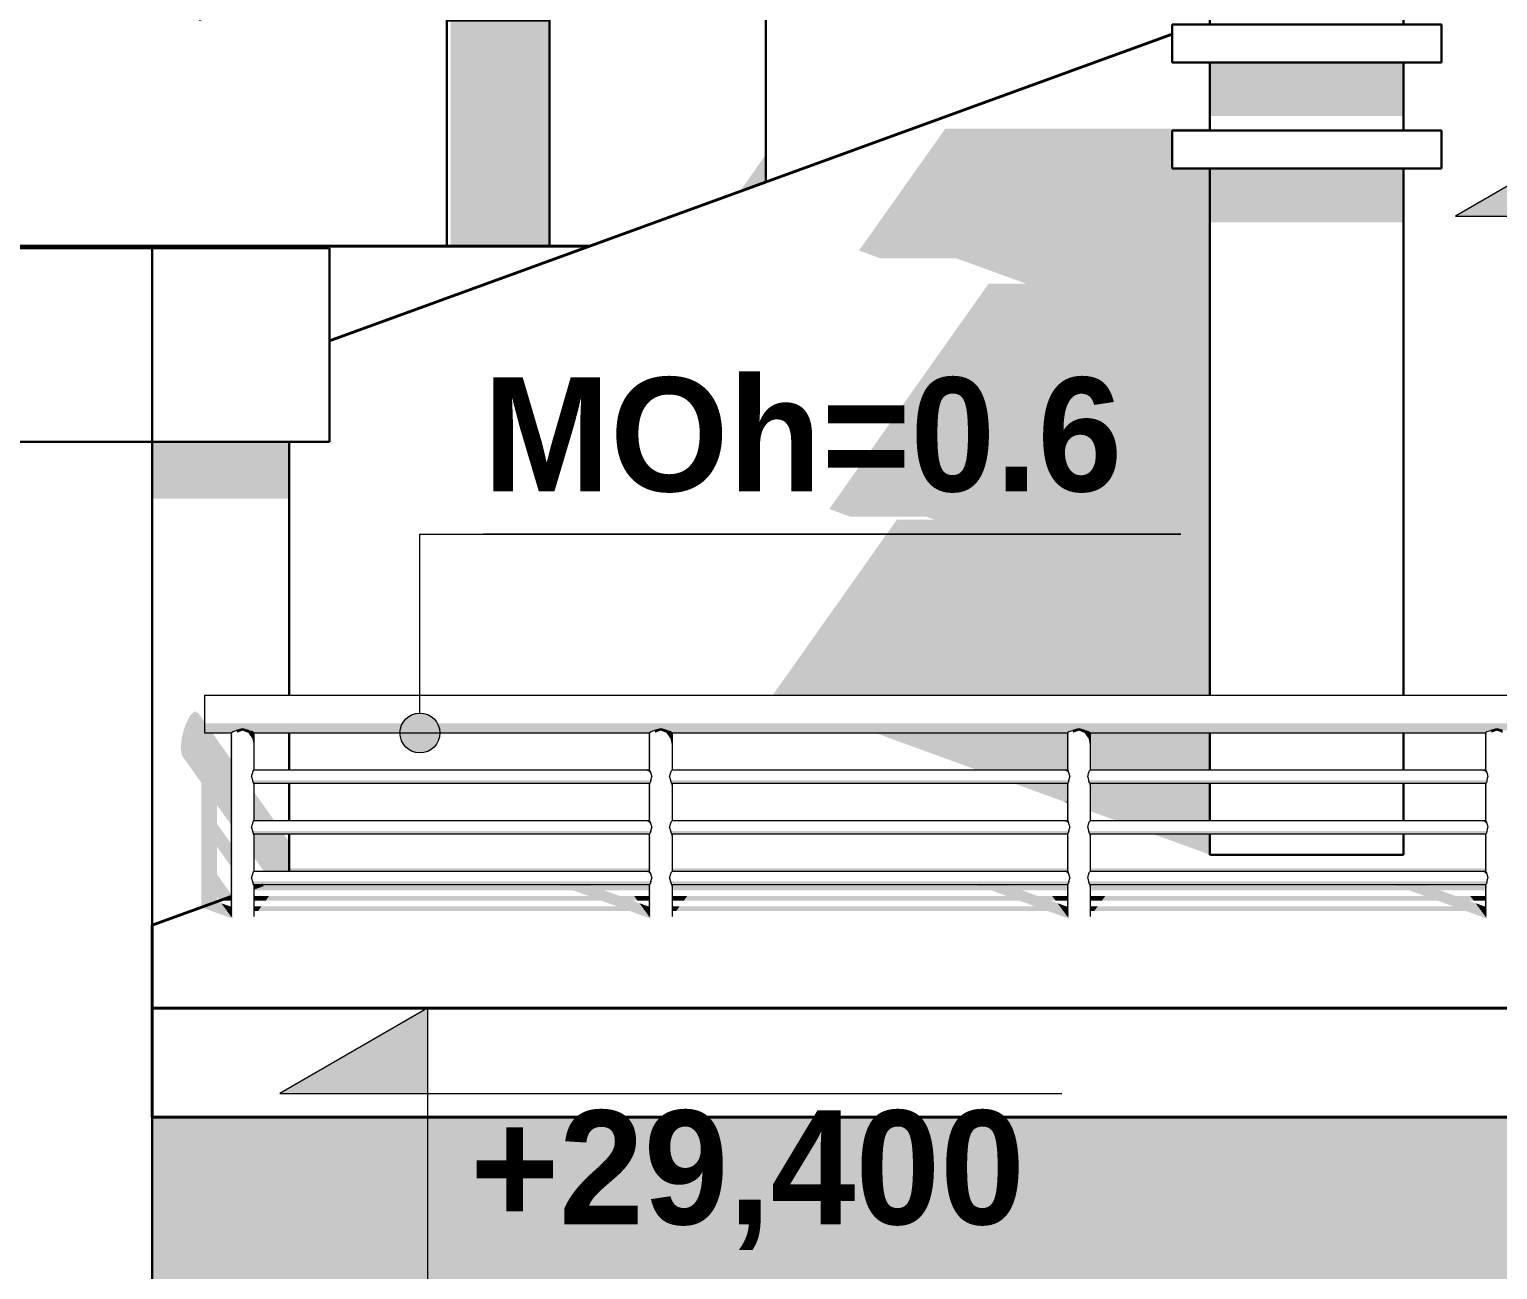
# Model space of a CAD drawing. Extents: x 433743 to 1380979, y -3599 to 36112.
# Drawn here: x 449609 to 453477, y 28708 to 31977 of the extents above; entities that cross this region are included whole.
import ezdxf
from ezdxf.enums import TextEntityAlignment as Align

# ---------------------------------------------------------------- set-up
doc = ezdxf.new("R2010")
doc.units = 0
doc.header["$MEASUREMENT"] = 0
for name, color, linetype, lineweight in [('0_Ном_пера__1', 7, 'Continuous', 13), ('0_Ном_пера__120', 7, 'Continuous', 13), ('Интерьер- Перегородка_Ном_пера__41', 7, 'Continuous', 30), ('Интерьер- Перегородка_Ном_пера__7', 7, 'Continuous', 5), ('Крыши_Ном_пера__61', 7, 'Continuous', 40), ('Крыши_Ном_пера__7', 7, 'Continuous', 5), ('Мебель_Ном_пера__1', 7, 'Continuous', 13), ('Мебель_Ном_пера__7', 7, 'Continuous', 5), ('Окна ArchiCAD_Ном_пера__41', 7, 'Continuous', 30), ('Перекрытия_Ном_пера__41', 7, 'Continuous', 30)]:
    doc.layers.add(name, color=color, linetype=linetype, lineweight=lineweight)
doc.layers.add('0_Ном_пера__98', color=7, linetype='Continuous', lineweight=13, true_color=0x001f3e)
for name, color, linetype in [('Интерьер- Перегородка', 7, 'Continuous'), ('Крыши', 7, 'Continuous'), ('Мебель', 7, 'Continuous'), ('Окна ArchiCAD', 7, 'Continuous'), ('Перекрытия', 7, 'Continuous')]:
    doc.layers.add(name, color=color, linetype=linetype)
doc.styles.add('СГЕНЕРИР_СТИЛЬ_1', font='')
doc.styles.add('СГЕНЕРИР_СТИЛЬ_2', font='')
doc.styles.add('СГЕНЕРИР_СТИЛЬ_3', font='')
doc.styles.get('СГЕНЕРИР_СТИЛЬ_1').set_extended_font_data('Century Gothic')
doc.styles.get('СГЕНЕРИР_СТИЛЬ_2').set_extended_font_data('Century Gothic', bold=True)
doc.styles.get('СГЕНЕРИР_СТИЛЬ_3').set_extended_font_data('Arial Unicode MS Кириллический')
doc.dimstyles.new('СГЕНЕРИР_СТИЛЬ__2', dxfattribs={"dimtxt": 300, "dimasz": 142.5, "dimexe": 0.18, "dimexo": 300, "dimgap": 0.09, "dimtad": 1, "dimdec": 0, "dimzin": 0, "dimdsep": 46, "dimtxsty": 'СГЕНЕРИР_СТИЛЬ_3', "dimblk": 'ARROWHEAD_6', "dimblk1": 'ARROWHEAD_6', "dimblk2": 'ARROWHEAD_6', "dimcen": 0.09, "dimclrd": 256, "dimclre": 256, "dimclrt": 256, "dimadec": 0, "dimazin": 0, "dimtfac": 1, "dimtdec": 4, "dimtmove": 0, "dimatfit": 3, "dimfxl": 0, "dimtolj": 1, "dimtzin": 0, "dimarcsym": 0})

# ---------------------------------------------------------------- blocks, each defined once
blk = doc.blocks.new('Элемент разреза_17', base_point=(133390.9, 0))
at = {"layer": 'Перекрытия_Ном_пера__41', "linetype": 'Continuous'}
for p, q in [((445956.8, 31400), (449932.6, 31400)), ((449932.6, 31400), (450399.3, 31400)), ((449932.6, 30890), (449932.6, 31400)), ((450399.3, 30890), (450399.3, 31400)), ((445956.8, 30890), (449932.6, 30890)), ((449932.6, 30890), (450399.3, 30890))]:
    blk.add_line(p, q, dxfattribs=at)
blk = doc.blocks.new('Элемент разреза_26', base_point=(133390.9, 0))
at = {"layer": 'Перекрытия_Ном_пера__41', "linetype": 'Continuous'}
for p, q in [((452618.9, 31710), (453328.9, 31710)), ((452618.9, 31610), (452618.9, 31710)), ((453328.9, 31610), (453328.9, 31710)), ((452618.9, 31610), (453328.9, 31610))]:
    blk.add_line(p, q, dxfattribs=at)
blk = doc.blocks.new('Элемент разреза_27', base_point=(133390.9, 0))
at = {"layer": 'Перекрытия_Ном_пера__41', "linetype": 'Continuous'}
for p, q in [((452618.9, 31990), (453328.9, 31990)), ((452618.9, 31890), (452618.9, 31990)), ((453328.9, 31890), (453328.9, 31990)), ((452618.9, 31890), (453328.9, 31890))]:
    blk.add_line(p, q, dxfattribs=at)
blk = doc.blocks.new('Элемент разреза_131', base_point=(133390.9, 0))
at = {"layer": 'Крыши_Ном_пера__7', "linetype": 'Continuous'}
for points in [[(451567.2, 30222.7), (452718.9, 30222.7), (452718.9, 31461.6), (452718.9, 31610), (452618.9, 31610), (452618.9, 31710), (452718.9, 31710), (452718.9, 31715.4), (452021.7, 31715.4), (451794.5, 31394.1), (451850.7, 31373.6), (452050.7, 31373.6), (452235.5, 31306.4), (452135.5, 31306.4), (451715.9, 30713), (451772.2, 30692.5), (451972.2, 30692.5), (451993.9, 30684.6), (451893.9, 30684.6)], [(451837.6, 30122.7), (452107.8, 30024.3), (452343.2, 30024.3), (452343.2, 30122.7)], [(452403.2, 30122.7), (452403.2, 30024.3), (452718.9, 30024.3), (452718.9, 30122.7)], [(452204, 29989.3), (452333.9, 29942), (452343.2, 29942), (452343.2, 29989.3)], [(452718.9, 29989.3), (452403.2, 29989.3), (452403.2, 29942), (452718.9, 29942)], [(452333.9, 29942), (452343.2, 29938.6), (452343.2, 29942)], [(452403.2, 29916.8), (452474.1, 29891), (452588.9, 29891), (452626.5, 29942), (452403.2, 29942)], [(452718.9, 29899), (452718.9, 29942), (452626.5, 29942), (452621, 29934.6)], [(452621, 29934.6), (452588.9, 29891), (452718.9, 29891), (452718.9, 29899)], [(452718.9, 29856), (452570.3, 29856), (452718.9, 29801.9)], [(450882.2, 29765.8), (450293.2, 29765.8), (450293.2, 29757.7), (450904.4, 29757.7)], [(451148.4, 29765.8), (450882.2, 29765.8), (450904.4, 29757.7), (451154.4, 29757.7)], [(451148.4, 29765.8), (451154.4, 29757.7), (451241.9, 29757.7), (451241.9, 29765.8)], [(451301.9, 29757.7), (451389.4, 29757.7), (451395.3, 29765.8), (451301.9, 29765.8)], [(451395.3, 29765.8), (451389.4, 29757.7), (452255.8, 29757.7), (452249.8, 29765.8)], [(452249.8, 29765.8), (452255.8, 29757.7), (452343.2, 29757.7), (452343.2, 29765.8)], [(452403.2, 29757.7), (452490.7, 29757.7), (452496.7, 29765.8), (452403.2, 29765.8)], [(452490.7, 29757.7), (453107.1, 29757.7), (453084.9, 29765.8), (452496.7, 29765.8)], [(453351.2, 29765.8), (453084.9, 29765.8), (453107.1, 29757.7), (453357.1, 29757.7)], [(453351.2, 29765.8), (453357.1, 29757.7), (453444.6, 29757.7), (453444.6, 29765.8)], [(450200.5, 29713.8), (450200.5, 29708), (450251.4, 29708), (450260.5, 29720.3), (450218.5, 29720.3)], [(450260.5, 29720.3), (450251.4, 29708), (450401.9, 29708), (450367.9, 29720.3)], [(450367.9, 29720.3), (450401.9, 29708), (451040.9, 29708), (451007, 29720.3)], [(451082.5, 29722.7), (451000.6, 29722.7), (451245.9, 29633.4), (451215.9, 29674.1), (451197.9, 29680.7), (451211.1, 29680.7), (451202, 29693.1), (451163.9, 29693.1), (451122.9, 29708), (451191, 29708), (451181.9, 29720.3), (451088.9, 29720.3)], [(451181.9, 29720.3), (451191, 29708), (451241.9, 29708), (451241.9, 29720.3)], [(451361.9, 29720.3), (451301.9, 29720.3), (451301.9, 29708), (451352.8, 29708)], [(451321.7, 29665.8), (451312.6, 29653.4), (452292.2, 29653.4), (452347.3, 29633.4), (452317.3, 29674.1), (452299.2, 29680.7), (452312.4, 29680.7), (452303.3, 29693.1), (452265.3, 29693.1), (452224.2, 29708), (452292.3, 29708), (452283.2, 29720.3), (452190.3, 29720.3), (452183.9, 29722.7), (452101.9, 29722.7), (452108.3, 29720.3), (451361.9, 29720.3), (451352.8, 29708), (452142.3, 29708), (452183.3, 29693.1), (451341.8, 29693.1), (451332.7, 29680.7), (452217.3, 29680.7), (452258.3, 29665.8)], [(452283.2, 29720.3), (452292.3, 29708), (452343.2, 29708), (452343.2, 29720.3)], [(452463.2, 29720.3), (452403.2, 29720.3), (452403.2, 29708), (452454.1, 29708)], [(452454.1, 29708), (453243.7, 29708), (453209.7, 29720.3), (452463.2, 29720.3)], [(453285.3, 29722.7), (453203.3, 29722.7), (453448.6, 29633.4), (453418.6, 29674.1), (453400.6, 29680.7), (453413.8, 29680.7), (453404.7, 29693.1), (453366.6, 29693.1), (453325.6, 29708), (453393.7, 29708), (453384.6, 29720.3), (453291.7, 29720.3)], [(453384.6, 29720.3), (453393.7, 29708), (453444.6, 29708), (453444.6, 29720.3)], [(450103, 29678.3), (450062, 29663.4), (450144.5, 29633.4), (450114.5, 29674.1)], [(450140.5, 29692), (450109.7, 29680.7), (450109.7, 29680.7), (450140.5, 29680.7)], [(450114.5, 29674.1), (450140.5, 29638.8), (450140.5, 29665.8), (450137.5, 29665.8)], [(450200.5, 29680.7), (450231.3, 29680.7), (450240.4, 29693.1), (450200.5, 29693.1)], [(450220.3, 29665.8), (450200.5, 29665.8), (450200.5, 29653.4), (450211.2, 29653.4)], [(450220.3, 29665.8), (450211.2, 29653.4), (450551.9, 29653.4), (450517.9, 29665.8)], [(450240.4, 29693.1), (450231.3, 29680.7), (450476.9, 29680.7), (450442.9, 29693.1)], [(450442.9, 29693.1), (450476.9, 29680.7), (451115.9, 29680.7), (451081.9, 29693.1)], [(451156.9, 29665.8), (450517.9, 29665.8), (450551.9, 29653.4), (451190.9, 29653.4)], [(451241.9, 29693.1), (451202, 29693.1), (451211.1, 29680.7), (451241.9, 29680.7)], [(451238.9, 29665.8), (451215.9, 29674.1), (451241.9, 29638.8), (451241.9, 29665.8)], [(451341.8, 29693.1), (451301.9, 29693.1), (451301.9, 29680.7), (451332.7, 29680.7)], [(451301.9, 29653.4), (451312.6, 29653.4), (451321.7, 29665.8), (451301.9, 29665.8)], [(452303.3, 29693.1), (452312.4, 29680.7), (452343.2, 29680.7), (452343.2, 29693.1)], [(452340.3, 29665.8), (452317.3, 29674.1), (452343.2, 29638.8), (452343.2, 29665.8)], [(452443.1, 29693.1), (452403.2, 29693.1), (452403.2, 29680.7), (452434.1, 29680.7)], [(452423.1, 29665.8), (452403.2, 29665.8), (452403.2, 29653.4), (452414, 29653.4)], [(452414, 29653.4), (453393.6, 29653.4), (453359.7, 29665.8), (452423.1, 29665.8)], [(452443.1, 29693.1), (452434.1, 29680.7), (453318.6, 29680.7), (453284.7, 29693.1)], [(453444.6, 29693.1), (453404.7, 29693.1), (453413.8, 29680.7), (453444.6, 29680.7)], [(453441.6, 29665.8), (453418.6, 29674.1), (453444.6, 29638.8), (453444.6, 29665.8)]]:
    blk.add_hatch(color=256, dxfattribs=at).paths.add_polyline_path(points, flags=0)
at = {"layer": 'Крыши_Ном_пера__61', "linetype": 'Continuous'}
for p, q in [((452618.9, 31963.9), (450399.3, 31156)), ((450224.9, 29722.7), (450200.5, 29713.8)), ((450140.5, 29692), (449932.8, 29616.4)), ((449932.6, 29616.3), (449932.6, 29397.9)), ((449932.6, 29397.9), (455918.9, 29397.9)), ((449932.6, 29110.6), (449932.6, 29397.9)), ((449932.6, 29110.6), (455918.9, 29110.6))]:
    blk.add_line(p, q, dxfattribs=at)
blk = doc.blocks.new('Элемент разреза_133', base_point=(133390.9, 0))
at = {"layer": 'Крыши_Ном_пера__7', "linetype": 'Continuous'}
blk.add_hatch(color=256, dxfattribs=at).paths.add_polyline_path([(451084.3, 31405.3), (450399.3, 31156)], flags=0)
at = {"layer": 'Крыши_Ном_пера__61', "linetype": 'Continuous'}
blk.add_line((451084.3, 31405.3), (444788.9, 31405.3), dxfattribs=at)
blk = doc.blocks.new('Элемент разреза_176', base_point=(133390.9, 0))
at = {"layer": 'Интерьер- Перегородка_Ном_пера__7', "linetype": 'Continuous'}
blk.add_hatch(color=256, dxfattribs=at).paths.add_polyline_path([(449932.6, 28262.1), (454418.9, 28262.1), (454418.9, 27900), (455918.9, 27900), (455918.9, 29110.6), (449932.6, 29110.6)], flags=0)
at = {"layer": 'Интерьер- Перегородка_Ном_пера__41', "linetype": 'Continuous'}
for p, q in [((449932.8, 29616.4), (449932.6, 29616.4)), ((449932.8, 29616.4), (449932.6, 29616.3)), ((449932.6, 27900), (449932.6, 29110.6))]:
    blk.add_line(p, q, dxfattribs=at)
blk = doc.blocks.new('Элемент разреза_178', base_point=(133390.9, 0))
at = {"layer": 'Интерьер- Перегородка_Ном_пера__7', "linetype": 'Continuous'}
for points in [[(449938.9, 33060), (449938.9, 32918.6), (450058.9, 32918.6), (450058.9, 33060)], [(446679.9, 32310), (446679.9, 32168.6), (449838.9, 32168.6), (449938.9, 32310)]]:
    blk.add_hatch(color=256, dxfattribs=at).paths.add_polyline_path(points, flags=0)
at = {"layer": 'Интерьер- Перегородка_Ном_пера__41', "linetype": 'Continuous'}
for p, q in [((449938.9, 33060), (449938.9, 32410)), ((446679.9, 32310), (446679.9, 31405.3)), ((450058.9, 32000), (450058.9, 32160))]:
    blk.add_line(p, q, dxfattribs=at)
blk = doc.blocks.new('Элемент разреза_259', base_point=(133390.9, 0))
at = {"layer": 'Интерьер- Перегородка_Ном_пера__7', "linetype": 'Continuous'}
for points in [[(449932.6, 30740), (449972.6, 30740), (449972.6, 30890), (449932.6, 30890)], [(449972.6, 30740), (450293.2, 30740), (450293.2, 30890), (450184.7, 30890), (449972.6, 30890)], [(450010.9, 30113.3), (450007.5, 30083.6), (450010.9, 30063.3), (450062, 29991), (450062, 29749.6), (450103.5, 29749.6), (450103, 29750.3), (450103, 29823.3), (450140.5, 29770.2), (450140.5, 29830.6), (450103, 29883.6), (450103, 29933), (450140.5, 29880), (450140.5, 30052.5), (450090.9, 30122.7), (450070.5, 30122.7), (450070.5, 30151.5), (450054.2, 30174.6), (450045, 30179.9), (450032.5, 30169), (450020, 30144.6)], [(450200.5, 29967.6), (450200.5, 29891), (450254.7, 29891)], [(450200.5, 29856), (450200.5, 29795.2), (450227, 29757.7), (450293.2, 29757.7), (450293.2, 29836.5), (450279.4, 29856)], [(450062, 29663.4), (450103, 29678.3), (450103, 29689.9), (450109.5, 29680.7), (450140.5, 29692), (450140.5, 29697.3), (450103.5, 29749.6), (450062, 29749.6)], [(450216.8, 29722.7), (450200.5, 29722.7), (450200.5, 29713.8), (450218.5, 29720.3)]]:
    blk.add_hatch(color=256, dxfattribs=at).paths.add_polyline_path(points, flags=0)
at = {"layer": 'Интерьер- Перегородка_Ном_пера__41', "linetype": 'Continuous'}
for p, q in [((449932.6, 30890), (449932.6, 29616.4)), ((450293.2, 30890), (450293.2, 30222.7)), ((450293.2, 30122.7), (450293.2, 30024.3)), ((450293.2, 29989.3), (450293.2, 29891)), ((450293.2, 29856), (450293.2, 29757.7))]:
    blk.add_line(p, q, dxfattribs=at)
blk = doc.blocks.new('Элемент разреза_260', base_point=(133390.9, 0))
at = {"layer": 'Интерьер- Перегородка_Ном_пера__7', "linetype": 'Continuous'}
blk.add_hatch(color=256, dxfattribs=at).paths.add_polyline_path([(453228.9, 31610), (452718.9, 31610), (452718.9, 31468.6), (453228.9, 31468.6)], flags=0)
at = {"layer": 'Интерьер- Перегородка_Ном_пера__41', "linetype": 'Continuous'}
for p, q in [((452718.9, 31610), (452718.9, 30222.7)), ((453228.9, 30222.7), (453228.9, 31610)), ((452718.9, 30122.7), (452718.9, 30024.3)), ((453228.9, 30024.3), (453228.9, 30122.7)), ((452718.9, 29989.3), (452718.9, 29891)), ((453228.9, 29891), (453228.9, 29989.3)), ((452718.9, 29856), (452718.9, 29801.9)), ((453228.9, 29801.9), (453228.9, 29856)), ((453228.9, 29801.9), (452718.9, 29801.9))]:
    blk.add_line(p, q, dxfattribs=at)
blk = doc.blocks.new('Элемент разреза_261', base_point=(133390.9, 0))
at = {"layer": 'Интерьер- Перегородка_Ном_пера__7', "linetype": 'Continuous'}
blk.add_hatch(color=256, dxfattribs=at).paths.add_polyline_path([(453228.9, 31890), (452718.9, 31890), (452718.9, 31748.6), (453228.8, 31748.6), (453228.8, 31710), (453228.9, 31710)], flags=0)
at = {"layer": 'Интерьер- Перегородка_Ном_пера__41', "linetype": 'Continuous'}
for p, q in [((452718.9, 31710), (452718.9, 31890)), ((453228.9, 31710), (453228.9, 31890)), ((452718.9, 31300), (452718.9, 31460))]:
    blk.add_line(p, q, dxfattribs=at)
blk = doc.blocks.new('Элемент разреза_262', base_point=(133390.9, 0))
at = {"layer": 'Интерьер- Перегородка_Ном_пера__7', "linetype": 'Continuous'}
blk.add_hatch(color=256, dxfattribs=at).paths.add_polyline_path([(453228.9, 32460), (452718.9, 32460), (452718.9, 32318.6), (453228.9, 32318.6)], flags=0)
at = {"layer": 'Интерьер- Перегородка_Ном_пера__41', "linetype": 'Continuous'}
for p, q in [((452718.9, 32460), (452718.9, 31990)), ((453228.9, 32460), (453228.9, 31990)), ((452718.9, 31740), (452718.9, 31710)), ((452718.9, 31610), (452718.9, 31580))]:
    blk.add_line(p, q, dxfattribs=at)
blk = doc.blocks.new('Элемент разреза_265', base_point=(133390.9, 0))
at = {"layer": 'Интерьер- Перегородка_Ном_пера__7', "linetype": 'Continuous'}
for points in [[(450058.9, 32918.6), (451548.9, 32918.6), (451548.9, 33060), (450058.9, 33060)], [(450708.9, 32432.3), (450718.9, 32432.3), (450718.9, 32160), (450978.9, 32160), (450978.9, 32800), (450708.9, 32800)], [(450718.9, 32000), (450718.9, 31405.3), (450978.9, 31405.3), (450978.9, 32000)], [(451480, 31549.4), (451548.9, 31574.5), (451548.9, 31646.8)]]:
    blk.add_hatch(color=256, dxfattribs=at).paths.add_polyline_path(points, flags=0)
blk = doc.blocks.new('Элемент разреза_279', base_point=(133390.9, 0))
at = {"layer": 'Интерьер- Перегородка_Ном_пера__41', "linetype": 'Continuous'}
blk.add_line((451548.9, 31574.4), (451548.9, 33060), dxfattribs=at)
blk = doc.blocks.new('Элемент разреза_691', base_point=(133390.9, 0))
at = {"layer": 'Мебель_Ном_пера__7', "linetype": 'Continuous'}
for points in [[(450070.5, 30129.4), (450154.5, 30129.4), (450155.5, 30130.4), (450170.5, 30134.4), (450185.5, 30130.4), (450186.5, 30129.4), (451255.9, 30129.4), (451256.9, 30130.4), (451271.9, 30134.4), (451286.9, 30130.4), (451287.9, 30129.4), (452357.3, 30129.4), (452358.2, 30130.4), (452373.2, 30134.4), (452388.2, 30130.4), (452389.2, 30129.4), (453458.6, 30129.4), (453459.6, 30130.4), (453474.6, 30134.4), (453489.6, 30130.4), (453490.6, 30129.4), (454560, 30129.4), (454561, 30130.4), (454576, 30134.4), (454591, 30130.4), (454592, 30129.4), (455661.4, 30129.4), (455662.4, 30130.4), (455677.4, 30134.4), (455692.4, 30130.4), (455693.3, 30129.4), (455777.4, 30129.4), (455777.4, 30147.7), (450070.5, 30147.7)], [(450155.5, 30130.4), (450155.5, 30123.2), (450170.5, 30128.9), (450170.5, 30134.4)], [(450170.5, 30134.4), (450170.5, 30128.9), (450185.5, 30123.2), (450185.5, 30130.4)], [(450186.5, 30129.4), (450185.5, 30130.4), (450185.5, 30123.2), (450189.5, 30117.5), (450189.5, 30128.6)], [(451256.9, 30130.4), (451256.9, 30123.2), (451271.9, 30128.9), (451271.9, 30134.4)], [(451271.9, 30134.4), (451271.9, 30128.9), (451286.9, 30123.2), (451286.9, 30130.4)], [(451286.9, 30130.4), (451286.9, 30123.2), (451290.9, 30117.5), (451290.9, 30128.6), (451287.9, 30129.4)], [(452358.2, 30130.4), (452358.2, 30123.2), (452373.2, 30128.9), (452373.2, 30134.4)], [(452388.2, 30130.4), (452373.2, 30134.4), (452373.2, 30128.9), (452388.2, 30123.2)], [(452388.2, 30130.4), (452388.2, 30123.2), (452392.3, 30117.5), (452392.3, 30128.6), (452389.2, 30129.4)], [(453459.6, 30130.4), (453459.6, 30123.2), (453474.6, 30128.9), (453474.6, 30134.4)], [(453489.6, 30130.4), (453474.6, 30134.4), (453474.6, 30128.9), (453489.6, 30123.2)], [(450070.5, 30122.7), (450140.5, 30122.7), (450144.5, 30126.7), (450154.5, 30129.4), (450070.5, 30129.4)], [(450144.5, 30126.7), (450140.5, 30122.7), (450140.5, 29638.8), (450144.5, 29633.4)], [(451255.9, 30129.4), (450186.5, 30129.4), (450196.5, 30126.7), (450200.5, 30122.7), (451241.9, 30122.7), (451245.9, 30126.7)], [(450189.5, 30117.5), (450196.5, 30107.6), (450196.5, 30126.7), (450189.5, 30128.6)], [(450196.5, 30107.6), (450200.5, 30086.4), (450200.5, 30122.7), (450196.5, 30126.7)], [(451241.9, 30024.3), (451244.2, 30022), (451245.9, 30015.7), (451245.9, 30126.7), (451241.9, 30122.7)], [(451287.9, 30129.4), (451297.9, 30126.7), (451301.9, 30122.7), (452343.2, 30122.7), (452347.3, 30126.7), (452357.3, 30129.4)], [(451290.9, 30117.5), (451297.9, 30107.6), (451297.9, 30126.7), (451290.9, 30128.6)], [(451297.9, 30107.6), (451301.9, 30086.4), (451301.9, 30122.7), (451297.9, 30126.7)], [(452343.2, 30024.3), (452345.6, 30022), (452347.3, 30015.7), (452347.3, 30126.7), (452343.2, 30122.7)], [(453458.6, 30129.4), (452389.2, 30129.4), (452399.2, 30126.7), (452403.2, 30122.7), (453444.6, 30122.7), (453448.6, 30126.7)], [(452392.3, 30117.5), (452399.2, 30107.6), (452399.2, 30126.7), (452392.3, 30128.6)], [(452399.2, 30126.7), (452399.2, 30107.6), (452403.2, 30086.4), (452403.2, 30122.7)], [(453444.6, 30024.3), (453447, 30022), (453448.6, 30015.7), (453448.6, 30126.7), (453444.6, 30122.7)], [(451241.9, 30024.3), (451230.9, 30024.3), (451239.6, 30022), (451244.2, 30022)], [(451245.9, 30015.7), (451244.2, 30022), (451239.6, 30022)], [(452343.2, 30024.3), (452332.3, 30024.3), (452341, 30022), (452345.6, 30022)], [(452347.3, 30015.7), (452345.6, 30022), (452341, 30022)], [(453444.6, 30024.3), (453433.6, 30024.3), (453442.4, 30022), (453447, 30022)], [(453448.6, 30015.7), (453447, 30022), (453442.4, 30022)], [(451245.9, 29997.9), (451246, 29998.1), (450196.3, 29998.1), (450196.5, 29997.9), (450198.2, 29991.7), (451244.2, 29991.7)], [(450196.3, 29998.1), (450196.5, 29997.9), (450196.5, 29997.9)], [(450196.5, 29997.9), (450196.5, 29997.9), (450200.5, 29976.7), (450200.5, 29989.3), (450198.2, 29991.7)], [(451241.9, 29989.3), (451244.2, 29991.7), (450198.2, 29991.7), (450200.5, 29989.3)], [(451241.9, 29989.3), (451241.9, 29891), (451244.2, 29888.7), (451245.9, 29882.4), (451245.9, 29997.9), (451244.2, 29991.7)], [(452347.3, 29997.9), (452347.4, 29998.1), (451297.7, 29998.1), (451297.9, 29997.9), (451299.5, 29991.7), (452345.6, 29991.7)], [(451297.9, 29997.9), (451297.7, 29998.1), (451297.9, 29997.9)], [(451297.9, 29997.9), (451297.9, 29997.9), (451301.9, 29976.7), (451301.9, 29989.3), (451299.5, 29991.7)], [(452343.2, 29989.3), (452345.6, 29991.7), (451299.5, 29991.7), (451301.9, 29989.3)], [(452345.6, 29991.7), (452343.2, 29989.3), (452343.2, 29891), (452345.6, 29888.7), (452347.3, 29882.4), (452347.3, 29997.9)], [(453448.6, 29997.9), (453448.8, 29998.1), (452399.1, 29998.1), (452399.2, 29997.9), (452400.9, 29991.7), (453447, 29991.7)], [(452399.1, 29998.1), (452399.2, 29997.9), (452399.2, 29997.9)], [(452399.2, 29997.9), (452399.2, 29997.9), (452403.2, 29976.7), (452403.2, 29989.3), (452400.9, 29991.7)], [(453444.6, 29989.3), (453447, 29991.7), (452400.9, 29991.7), (452403.2, 29989.3)], [(453447, 29991.7), (453444.6, 29989.3), (453444.6, 29891), (453447, 29888.7), (453448.6, 29882.4), (453448.6, 29997.9)], [(451245.9, 29864.6), (451246, 29864.8), (450196.3, 29864.8), (450196.5, 29864.6), (450198.2, 29858.4), (451244.2, 29858.4)], [(450196.3, 29864.8), (450196.5, 29864.5), (450196.5, 29864.6)], [(450196.5, 29864.6), (450196.5, 29864.5), (450200.5, 29843.3), (450200.5, 29856), (450198.2, 29858.4)], [(451241.9, 29891), (451230.9, 29891), (451239.6, 29888.7), (451244.2, 29888.7)], [(451245.9, 29882.4), (451244.2, 29888.7), (451239.6, 29888.7)], [(451241.9, 29856), (451241.9, 29757.7), (451244.2, 29755.3), (451245.9, 29749.1), (451245.9, 29864.6), (451244.2, 29858.4)], [(452347.3, 29864.6), (452347.4, 29864.8), (451297.7, 29864.8), (451297.9, 29864.6), (451299.5, 29858.4), (452345.6, 29858.4)], [(451297.9, 29864.6), (451297.7, 29864.8), (451297.9, 29864.5)], [(451297.9, 29864.6), (451297.9, 29864.5), (451301.9, 29843.3), (451301.9, 29856), (451299.5, 29858.4)], [(452343.2, 29891), (452332.3, 29891), (452341, 29888.7), (452345.6, 29888.7)], [(452347.3, 29882.4), (452345.6, 29888.7), (452341, 29888.7)], [(452343.2, 29856), (452343.2, 29757.7), (452345.6, 29755.3), (452347.3, 29749.1), (452347.3, 29864.6), (452345.6, 29858.4)], [(453448.6, 29864.6), (453448.8, 29864.8), (452399.1, 29864.8), (452399.2, 29864.6), (452400.9, 29858.4), (453447, 29858.4)], [(452399.1, 29864.8), (452399.2, 29864.5), (452399.2, 29864.6)], [(452399.2, 29864.6), (452399.2, 29864.5), (452403.2, 29843.3), (452403.2, 29856), (452400.9, 29858.4)], [(453444.6, 29891), (453433.6, 29891), (453442.4, 29888.7), (453447, 29888.7)], [(453448.6, 29882.4), (453447, 29888.7), (453442.4, 29888.7)], [(453444.6, 29856), (453444.6, 29757.7), (453447, 29755.3), (453448.6, 29749.1), (453448.6, 29864.6), (453447, 29858.4)], [(451241.9, 29856), (451244.2, 29858.4), (450198.2, 29858.4), (450200.5, 29856)], [(452343.2, 29856), (452345.6, 29858.4), (451299.5, 29858.4), (451301.9, 29856)], [(453444.6, 29856), (453447, 29858.4), (452400.9, 29858.4), (452403.2, 29856)], [(451230.9, 29757.7), (451239.6, 29755.3), (451244.2, 29755.3), (451241.9, 29757.7)], [(451245.9, 29749.1), (451244.2, 29755.3), (451239.6, 29755.3)], [(452332.3, 29757.7), (452341, 29755.3), (452345.6, 29755.3), (452343.2, 29757.7)], [(452347.3, 29749.1), (452345.6, 29755.3), (452341, 29755.3)], [(453444.6, 29757.7), (453433.6, 29757.7), (453442.4, 29755.3), (453447, 29755.3)], [(453448.6, 29749.1), (453447, 29755.3), (453442.4, 29755.3)], [(451245.9, 29731.3), (451246, 29731.4), (450196.3, 29731.4), (450196.5, 29731.3), (450198.2, 29725), (451244.2, 29725)], [(450196.3, 29731.4), (450196.5, 29731.2), (450196.5, 29731.3)], [(450196.5, 29731.3), (450196.5, 29731.2), (450200.5, 29710), (450200.5, 29722.7), (450198.2, 29725)], [(451241.9, 29722.7), (451244.2, 29725), (450198.2, 29725), (450200.5, 29722.7)], [(451241.9, 29638.8), (451245.9, 29633.4), (451245.9, 29731.3), (451244.2, 29725), (451241.9, 29722.7)], [(452347.3, 29731.3), (452347.4, 29731.4), (451297.7, 29731.4), (451297.9, 29731.3), (451299.5, 29725), (452345.6, 29725)], [(451297.9, 29731.3), (451297.7, 29731.4), (451297.9, 29731.2)], [(451297.9, 29731.2), (451301.9, 29710), (451301.9, 29722.7), (451299.5, 29725), (451297.9, 29731.3)], [(452343.2, 29722.7), (452345.6, 29725), (451299.5, 29725), (451301.9, 29722.7)], [(452343.2, 29638.8), (452347.3, 29633.4), (452347.3, 29731.3), (452345.6, 29725), (452343.2, 29722.7)], [(453448.6, 29731.3), (453448.8, 29731.4), (452399.1, 29731.4), (452399.2, 29731.3), (452400.9, 29725), (453447, 29725)], [(452399.1, 29731.4), (452399.2, 29731.2), (452399.2, 29731.3)], [(452399.2, 29731.2), (452403.2, 29710), (452403.2, 29722.7), (452400.9, 29725), (452399.2, 29731.3)], [(453444.6, 29722.7), (453447, 29725), (452400.9, 29725), (452403.2, 29722.7)], [(453444.6, 29722.7), (453444.6, 29638.8), (453448.6, 29633.4), (453448.6, 29731.3), (453447, 29725)]]:
    blk.add_hatch(color=256, dxfattribs=at).paths.add_polyline_path(points, flags=0)
at = {"layer": 'Мебель_Ном_пера__1', "linetype": 'Continuous'}
for p, q in [((450070.5, 30222.7), (450070.5, 30216)), ((450070.5, 30222.7), (455777.4, 30222.7)), ((450070.5, 30216), (450070.5, 30197.7)), ((450070.5, 30197.7), (450070.5, 30172.7)), ((450070.5, 30172.7), (450070.5, 30147.7)), ((450070.5, 30147.7), (450070.5, 30129.4)), ((450154.5, 30129.4), (450155.5, 30130.4)), ((450155.5, 30130.4), (450170.5, 30134.4)), ((450170.5, 30134.4), (450185.5, 30130.4)), ((450185.5, 30130.4), (450186.5, 30129.4)), ((451255.9, 30129.4), (451256.9, 30130.4)), ((451256.9, 30130.4), (451271.9, 30134.4)), ((451271.9, 30134.4), (451286.9, 30130.4)), ((451286.9, 30130.4), (451287.9, 30129.4)), ((452357.3, 30129.4), (452358.2, 30130.4)), ((452358.2, 30130.4), (452373.2, 30134.4)), ((452373.2, 30134.4), (452388.2, 30130.4)), ((452388.2, 30130.4), (452389.2, 30129.4)), ((453458.6, 30129.4), (453459.6, 30130.4)), ((453459.6, 30130.4), (453474.6, 30134.4)), ((453474.6, 30134.4), (453489.6, 30130.4)), ((450070.5, 30129.4), (450070.5, 30122.7)), ((450070.5, 30122.7), (450140.5, 30122.7)), ((450140.5, 30122.7), (450144.5, 30126.7)), ((450140.5, 30122.7), (450140.5, 29638.8)), ((450144.5, 30126.7), (450154.5, 30129.4)), ((450186.5, 30129.4), (450196.5, 30126.7)), ((450196.5, 30126.7), (450200.5, 30122.7)), ((450200.5, 30122.7), (450200.5, 30024.3)), ((450200.5, 30122.7), (451241.9, 30122.7)), ((451241.9, 30122.7), (451245.9, 30126.7)), ((451241.9, 30122.7), (451241.9, 30024.3)), ((451245.9, 30126.7), (451255.9, 30129.4)), ((451287.9, 30129.4), (451297.9, 30126.7)), ((451297.9, 30126.7), (451301.9, 30122.7)), ((451301.9, 30122.7), (451301.9, 30024.3)), ((451301.9, 30122.7), (452343.3, 30122.7)), ((452343.2, 30122.7), (452347.3, 30126.7)), ((452343.2, 30122.7), (452343.2, 30024.3)), ((452347.3, 30126.7), (452357.3, 30129.4)), ((452389.2, 30129.4), (452399.2, 30126.7)), ((452399.2, 30126.7), (452403.2, 30122.7)), ((452403.2, 30122.7), (452403.2, 30024.3)), ((452403.2, 30122.7), (453444.6, 30122.7)), ((453444.6, 30122.7), (453448.6, 30126.7)), ((453444.6, 30122.7), (453444.6, 30024.3)), ((453448.6, 30126.7), (453458.6, 30129.4)), ((450194, 30006.8), (450196.3, 30015.6)), ((450196.3, 30015.6), (450196.5, 30015.7)), ((450196.5, 30015.7), (450198.2, 30022)), ((450198.2, 30022), (450200.5, 30024.3)), ((451241.9, 30024.3), (450200.5, 30024.3)), ((451241.9, 30024.3), (451244.2, 30022)), ((451244.2, 30022), (451245.9, 30015.7)), ((451245.9, 30015.7), (451246, 30015.6)), ((451246, 30015.6), (451248.4, 30006.8)), ((451295.4, 30006.8), (451297.7, 30015.6)), ((451297.7, 30015.6), (451297.9, 30015.7)), ((451297.9, 30015.7), (451299.5, 30022)), ((451299.5, 30022), (451301.9, 30024.3)), ((452343.2, 30024.3), (451301.9, 30024.3)), ((452343.2, 30024.3), (452345.6, 30022)), ((452345.6, 30022), (452347.3, 30015.7)), ((452347.3, 30015.7), (452347.4, 30015.6)), ((452347.4, 30015.6), (452349.8, 30006.8)), ((452396.7, 30006.8), (452399.1, 30015.6)), ((452399.1, 30015.6), (452399.2, 30015.7)), ((452399.2, 30015.7), (452400.9, 30022)), ((452400.9, 30022), (452403.2, 30024.3)), ((453444.6, 30024.3), (452403.2, 30024.3)), ((453444.6, 30024.3), (453447, 30022)), ((453447, 30022), (453448.6, 30015.7)), ((453448.6, 30015.7), (453448.8, 30015.6)), ((453448.8, 30015.6), (453451.1, 30006.8)), ((450194, 30006.8), (450196.3, 29998.1)), ((450196.3, 29998.1), (450196.5, 29997.9)), ((450196.5, 29997.9), (450198.2, 29991.7)), ((450200.5, 29989.3), (450198.2, 29991.7)), ((450200.5, 29989.4), (450200.5, 29891)), ((451241.9, 29989.3), (450200.5, 29989.3)), ((451241.9, 29989.3), (451244.2, 29991.7)), ((451241.9, 29989.4), (451241.9, 29891)), ((451245.9, 29997.9), (451244.2, 29991.7)), ((451245.9, 29997.9), (451246, 29998.1)), ((451246, 29998.1), (451248.4, 30006.8)), ((451295.4, 30006.8), (451297.7, 29998.1)), ((451297.7, 29998.1), (451297.9, 29997.9)), ((451297.9, 29997.9), (451299.5, 29991.7)), ((451301.9, 29989.3), (451299.5, 29991.7)), ((451301.9, 29989.3), (451301.9, 29891)), ((452343.2, 29989.3), (451301.9, 29989.3)), ((452343.2, 29989.3), (452345.6, 29991.7)), ((452343.2, 29989.4), (452343.2, 29891)), ((452347.3, 29997.9), (452345.6, 29991.7)), ((452347.3, 29997.9), (452347.4, 29998.1)), ((452347.4, 29998.1), (452349.8, 30006.8)), ((452396.7, 30006.8), (452399.1, 29998.1)), ((452399.1, 29998.1), (452399.2, 29997.9)), ((452399.2, 29997.9), (452400.9, 29991.7)), ((452403.2, 29989.3), (452400.9, 29991.7)), ((452403.2, 29989.4), (452403.2, 29891)), ((453444.6, 29989.3), (452403.2, 29989.3)), ((453444.6, 29989.3), (453447, 29991.7)), ((453444.6, 29989.4), (453444.6, 29891)), ((453448.6, 29997.9), (453447, 29991.7)), ((453448.6, 29997.9), (453448.8, 29998.1)), ((453448.8, 29998.1), (453451.1, 30006.8)), ((450194, 29873.5), (450196.3, 29882.3)), ((450194, 29873.5), (450196.3, 29864.8)), ((450196.3, 29882.3), (450196.5, 29882.4)), ((450196.3, 29864.8), (450196.5, 29864.6)), ((450196.5, 29882.4), (450198.2, 29888.7)), ((450196.5, 29864.6), (450198.2, 29858.4)), ((450198.2, 29888.7), (450200.5, 29891)), ((451241.9, 29891), (450200.5, 29891)), ((451241.9, 29891), (451244.2, 29888.7)), ((451244.2, 29888.7), (451245.9, 29882.4)), ((451245.9, 29864.6), (451244.2, 29858.4)), ((451245.9, 29882.4), (451246, 29882.3)), ((451245.9, 29864.6), (451246, 29864.8)), ((451246, 29882.3), (451248.4, 29873.5)), ((451246, 29864.8), (451248.4, 29873.5)), ((451295.4, 29873.5), (451297.7, 29882.3)), ((451295.4, 29873.5), (451297.7, 29864.8)), ((451297.7, 29882.3), (451297.9, 29882.4)), ((451297.7, 29864.8), (451297.9, 29864.6)), ((451297.9, 29882.4), (451299.5, 29888.7)), ((451297.9, 29864.6), (451299.5, 29858.4)), ((451299.5, 29888.7), (451301.9, 29891)), ((452343.2, 29891), (451301.9, 29891)), ((452343.2, 29891), (452345.6, 29888.7)), ((452345.6, 29888.7), (452347.3, 29882.4)), ((452347.3, 29864.6), (452345.6, 29858.4)), ((452347.3, 29882.4), (452347.4, 29882.3)), ((452347.3, 29864.6), (452347.4, 29864.8)), ((452347.4, 29882.3), (452349.8, 29873.5)), ((452347.4, 29864.8), (452349.8, 29873.5)), ((452396.7, 29873.5), (452399.1, 29882.3)), ((452396.7, 29873.5), (452399.1, 29864.8)), ((452399.1, 29882.3), (452399.2, 29882.4)), ((452399.1, 29864.8), (452399.2, 29864.6)), ((452399.2, 29882.4), (452400.9, 29888.7)), ((452399.2, 29864.6), (452400.9, 29858.4)), ((452400.9, 29888.7), (452403.2, 29891)), ((453444.6, 29891), (452403.2, 29891)), ((453444.6, 29891), (453447, 29888.7)), ((453447, 29888.7), (453448.6, 29882.4)), ((453448.6, 29864.6), (453447, 29858.4)), ((453448.6, 29882.4), (453448.8, 29882.3)), ((453448.6, 29864.6), (453448.8, 29864.8)), ((453448.8, 29882.3), (453451.1, 29873.5)), ((453448.8, 29864.8), (453451.1, 29873.5)), ((450200.5, 29856), (450198.2, 29858.4)), ((450200.5, 29856), (450200.5, 29757.7)), ((451241.9, 29856), (450200.5, 29856)), ((451241.9, 29856), (451244.2, 29858.4)), ((451241.9, 29856), (451241.9, 29757.7)), ((451301.9, 29856), (451299.5, 29858.4)), ((451301.9, 29856), (451301.9, 29757.7)), ((452343.2, 29856), (451301.9, 29856)), ((452343.2, 29856), (452345.6, 29858.4)), ((452343.2, 29856), (452343.2, 29757.7)), ((452403.2, 29856), (452400.9, 29858.4)), ((452403.2, 29856), (452403.2, 29757.7)), ((453444.6, 29856), (452403.2, 29856)), ((453444.6, 29856), (453447, 29858.4)), ((453444.6, 29856), (453444.6, 29757.7)), ((450194, 29740.2), (450196.3, 29748.9)), ((450196.3, 29748.9), (450196.5, 29749.1)), ((450196.5, 29749.1), (450198.2, 29755.3)), ((450198.2, 29755.3), (450200.5, 29757.7)), ((451241.9, 29757.7), (450200.5, 29757.7)), ((451241.9, 29757.7), (451244.2, 29755.3)), ((451244.2, 29755.3), (451245.9, 29749.1)), ((451245.9, 29749.1), (451246, 29748.9)), ((451246, 29748.9), (451248.4, 29740.2)), ((451295.4, 29740.2), (451297.7, 29748.9)), ((451297.7, 29748.9), (451297.9, 29749.1)), ((451297.9, 29749.1), (451299.5, 29755.3)), ((451299.5, 29755.3), (451301.9, 29757.7)), ((452343.2, 29757.7), (451301.9, 29757.7)), ((452343.2, 29757.7), (452345.6, 29755.3)), ((452345.6, 29755.3), (452347.3, 29749.1)), ((452347.3, 29749.1), (452347.4, 29748.9)), ((452347.4, 29748.9), (452349.8, 29740.2)), ((452396.7, 29740.2), (452399.1, 29748.9)), ((452399.1, 29748.9), (452399.2, 29749.1)), ((452399.2, 29749.1), (452400.9, 29755.3)), ((452400.9, 29755.3), (452403.2, 29757.7)), ((453444.6, 29757.7), (452403.2, 29757.7)), ((453444.6, 29757.7), (453447, 29755.3)), ((453447, 29755.3), (453448.6, 29749.1)), ((453448.6, 29749.1), (453448.8, 29748.9)), ((453448.8, 29748.9), (453451.1, 29740.2)), ((450194, 29740.2), (450196.3, 29731.4)), ((450196.3, 29731.4), (450196.5, 29731.3)), ((450196.5, 29731.3), (450198.2, 29725)), ((450200.5, 29722.7), (450198.2, 29725)), ((450200.5, 29722.7), (450200.5, 29638.8)), ((451241.9, 29722.7), (450200.5, 29722.7)), ((451241.9, 29722.7), (451244.2, 29725)), ((451241.9, 29722.7), (451241.9, 29638.8)), ((451245.9, 29731.3), (451244.2, 29725)), ((451245.9, 29731.3), (451246, 29731.4)), ((451246, 29731.4), (451248.4, 29740.2)), ((451295.4, 29740.2), (451297.7, 29731.4)), ((451297.7, 29731.4), (451297.9, 29731.3)), ((451297.9, 29731.3), (451299.5, 29725)), ((451301.9, 29722.7), (451299.5, 29725)), ((451301.9, 29722.7), (451301.9, 29638.8)), ((452343.2, 29722.7), (451301.9, 29722.7)), ((452343.2, 29722.7), (452345.6, 29725)), ((452343.2, 29722.7), (452343.2, 29638.8)), ((452347.3, 29731.3), (452345.6, 29725)), ((452347.3, 29731.3), (452347.4, 29731.4)), ((452347.4, 29731.4), (452349.8, 29740.2)), ((452396.7, 29740.2), (452399.1, 29731.4)), ((452399.1, 29731.4), (452399.2, 29731.3)), ((452399.2, 29731.3), (452400.9, 29725)), ((452403.2, 29722.7), (452400.9, 29725)), ((452403.2, 29722.7), (452403.2, 29638.8)), ((453444.6, 29722.7), (452403.2, 29722.7)), ((453444.6, 29722.7), (453447, 29725)), ((453444.6, 29722.7), (453444.6, 29638.8)), ((453448.6, 29731.3), (453447, 29725)), ((453448.6, 29731.3), (453448.8, 29731.4)), ((453448.8, 29731.4), (453451.1, 29740.2))]:
    blk.add_line(p, q, dxfattribs=at)
blk = doc.blocks.new('Элемент разреза_789', base_point=(133390.9, 0))
at = {"layer": 'Окна ArchiCAD_Ном_пера__41', "linetype": 'Continuous'}
for p, q in [((450708.9, 32160), (450708.9, 32800)), ((450978.9, 32800), (450708.9, 32800)), ((450978.9, 32160), (450978.9, 32800)), ((450708.9, 32160), (450708.9, 32000)), ((450708.9, 32160), (450978.9, 32160)), ((450978.9, 32000), (450978.9, 32160)), ((450708.9, 31405.3), (450708.9, 32000)), ((450978.9, 32000), (450708.9, 32000)), ((450978.9, 31405.3), (450978.9, 32000))]:
    blk.add_line(p, q, dxfattribs=at)
blk = doc.blocks.new('Линейный размер_9', base_point=(450657.5, 900))
at = {"layer": '0_Ном_пера__98', "linetype": 'Continuous'}
blk.add_hatch(color=256, dxfattribs=at).paths.add_polyline_path([(450657.5, 29397.9), (450268.3, 29172.9), (450657.5, 29172.9)], flags=0)
for p, q in [((450657.5, 29397.9), (450268.3, 29172.9)), ((450657.5, 29397.9), (450488.8, 29397.9)), ((450657.5, 29397.9), (450957.5, 29397.9)), ((450657.5, 29397.9), (450657.5, 28497.9)), ((450268.3, 29172.9), (450657.5, 29172.9)), ((450657.5, 29172.9), (452328.6, 29172.9))]:
    blk.add_line(p, q, dxfattribs=at)
at = {"layer": '0_Ном_пера__98', "insert": (450770, 29127.9), "char_height": 300, "attachment_point": 1, "style": 'СГЕНЕРИР_СТИЛЬ_2'}
blk.add_mtext('{+29,400}', dxfattribs=at)
blk = doc.blocks.new('Линейный размер_17', base_point=(453754.6, 31710))
at = {"layer": '0_Ном_пера__98', "linetype": 'Continuous'}
for points in [[(453754.6, 33929.9), (453365.4, 34154.9), (453754.6, 34154.9)], [(453754.6, 33672.6), (453365.4, 33897.6), (453754.6, 33897.6)], [(453754.6, 32560), (453365.4, 32785), (453754.6, 32785)], [(453754.6, 31990), (453365.4, 32215), (453754.6, 32215)], [(453754.6, 31710), (453365.4, 31485), (453754.6, 31485)]]:
    blk.add_hatch(color=256, dxfattribs=at).paths.add_polyline_path(points, flags=0)
for p, q in [((453754.6, 33929.9), (453754.6, 34829.9)), ((453754.6, 33672.6), (453754.6, 34572.6)), ((453754.6, 33929.9), (453365.4, 34154.9)), ((453365.4, 34154.9), (453754.6, 34154.9)), ((453754.6, 34154.9), (455411.6, 34154.9)), ((453754.6, 33929.9), (453585.9, 33929.9)), ((453754.6, 33929.9), (453923.4, 33929.9)), ((453754.6, 33672.6), (453365.4, 33897.6)), ((453365.4, 33897.6), (453754.6, 33897.6)), ((453754.6, 33897.6), (455411.6, 33897.6)), ((453754.6, 33672.6), (453585.9, 33672.6)), ((453754.6, 33672.6), (453923.4, 33672.6)), ((453754.6, 32560), (453754.6, 33460)), ((453754.6, 31990), (453754.6, 32890)), ((453754.6, 32560), (453365.4, 32785)), ((453365.4, 32785), (453754.6, 32785)), ((453754.6, 32785), (455411.6, 32785)), ((453754.6, 32560), (453585.9, 32560)), ((453754.6, 32560), (453923.4, 32560)), ((453754.6, 31990), (453365.4, 32215)), ((453365.4, 32215), (453754.6, 32215)), ((453754.6, 32215), (455411.6, 32215)), ((453754.6, 31990), (453585.9, 31990)), ((453754.6, 31990), (453923.4, 31990)), ((453754.6, 31710), (453365.4, 31485)), ((453754.6, 31710), (453585.9, 31710)), ((453754.6, 31710), (453923.4, 31710)), ((453754.6, 31710), (453754.6, 30810)), ((453365.4, 31485), (453754.6, 31485)), ((453754.6, 31485), (455411.6, 31485))]:
    blk.add_line(p, q, dxfattribs=at)
at = {"layer": '0_Ном_пера__98', "char_height": 300, "attachment_point": 1, "style": 'СГЕНЕРИР_СТИЛЬ_1'}
for s, insert in [('{+33,930}', (453867.1, 34499.9)), ('{+33,670}', (453867.1, 34242.6)), ('{+32,560}', (453867.1, 33130)), ('{+31,990}', (453867.1, 32560)), ('{+31,710}', (453867.1, 31440))]:
    blk.add_mtext(s, dxfattribs=dict(at, insert=insert))
blk = doc.blocks.new('*D1098', base_point=(133390.9, 0))
at = {"layer": '0_Ном_пера__98', "linetype": 'Continuous'}
for p, q in [((446940.8, 29775), (447090.8, 29625)), ((447315.8, 29700), (446875.2, 29700)), ((447015.8, 27900), (447015.8, 29700)), ((446940.8, 27975), (447090.8, 27825)), ((447315.8, 27900), (446875.2, 27900))]:
    blk.add_line(p, q, dxfattribs=at)
at = {"layer": '0_Ном_пера__98', "insert": (446655.8, 28272), "char_height": 300, "attachment_point": 1, "rotation": 90, "style": 'СГЕНЕРИР_СТИЛЬ_1'}
blk.add_mtext('{1\xa0800}', dxfattribs=at)
blk = doc.blocks.new('ARROWHEAD_6')
at = {"linetype": 'Continuous'}
for p, q in [((-0.5, -0.5), (0.5, 0.5)), ((0, 0), (-1, 0))]:
    blk.add_line(p, q, dxfattribs=at)
blk = doc.blocks.new('*D1099', base_point=(133390.9, 0))
at = {"layer": '0_Ном_пера__98', "linetype": 'Continuous'}
for p, q in [((447015.8, 30890), (447015.8, 31002.5)), ((447090.8, 30815), (446940.8, 30965)), ((447315.8, 30890), (446875.2, 30890)), ((447015.8, 29700), (447015.8, 30890)), ((446940.8, 29775), (447090.8, 29625)), ((447315.8, 29700), (446875.2, 29700))]:
    blk.add_line(p, q, dxfattribs=at)
at = {"layer": '0_Ном_пера__98', "insert": (446655.8, 30965), "char_height": 300, "attachment_point": 1, "rotation": 90, "style": 'СГЕНЕРИР_СТИЛЬ_1'}
blk.add_mtext('{1\xa0190}', dxfattribs=at)
blk = doc.blocks.new('*D1117', base_point=(133390.9, 0))
at = {"layer": '0_Ном_пера__98', "linetype": 'Continuous'}
for p, q in [((443109.8, 30975), (443259.8, 30825)), ((443484.8, 30900), (443044.2, 30900)), ((443184.8, 27650), (443184.8, 30900)), ((443109.8, 27725), (443259.8, 27575)), ((443484.8, 27650), (443044.2, 27650))]:
    blk.add_line(p, q, dxfattribs=at)
at = {"layer": '0_Ном_пера__98', "char_height": 300, "attachment_point": 1, "rotation": 90, "style": 'СГЕНЕРИР_СТИЛЬ_1'}
for s, insert in [('{500}', (442824.8, 30121.9)), ('{3\xa0250}', (442824.8, 28395.5))]:
    blk.add_mtext(s, dxfattribs=dict(at, insert=insert))
blk = doc.blocks.new('*D1118', base_point=(133390.9, 0))
at = {"layer": '0_Ном_пера__98', "linetype": 'Continuous'}
for p, q in [((443184.8, 31400), (443184.8, 31512.5)), ((443259.8, 31325), (443109.8, 31475)), ((443484.8, 31400), (443044.2, 31400)), ((443184.8, 30900), (443184.8, 31400)), ((443109.8, 30975), (443259.8, 30825)), ((443484.8, 30900), (443044.2, 30900))]:
    blk.add_line(p, q, dxfattribs=at)
blk = doc.blocks.new('Выносная надпись_4', base_point=(450637.7, 30122.7))
at = {"layer": '0_Ном_пера__120', "linetype": 'Continuous'}
blk.add_hatch(color=256, dxfattribs=at).paths.add_polyline_path([(450690.2, 30122.7), (450686.2, 30142.8), (450674.8, 30159.8), (450657.8, 30171.2), (450637.7, 30175.2), (450617.6, 30171.2), (450600.6, 30159.8), (450589.2, 30142.8), (450585.2, 30122.7), (450589.2, 30102.6), (450600.6, 30085.5), (450617.6, 30074.2), (450637.7, 30070.2), (450657.8, 30074.2), (450674.8, 30085.5), (450686.2, 30102.6)], flags=0)
for p, q in [((450637.7, 30175.2), (450637.7, 30646.8)), ((450637.7, 30646.8), (450804.4, 30646.8)), ((450804.4, 30646.8), (452642.5, 30646.8)), ((452642.5, 30646.8), (450804.4, 30646.8))]:
    blk.add_line(p, q, dxfattribs=at)
blk.add_circle((450637.7, 30122.7), 52.5, dxfattribs=at)
at = {"layer": '0_Ном_пера__1', "style": 'СГЕНЕРИР_СТИЛЬ_2'}
blk.add_attdef('txt1', text='', height=300, dxfattribs=at).set_placement((450804.4, 30669.5), align=Align.BOTTOM_LEFT)

msp = doc.modelspace()

# ---------------------------------------------------------------- block references
at = {"linetype": 'Continuous'}
for name, p in [('Линейный размер_17', (453754.6, 31710)), ('Линейный размер_9', (450657.5, 900))]:
    msp.add_blockref(name, p, dxfattribs=at)
ref = msp.add_blockref('Выносная надпись_4', (450637.7, 30122.7), dxfattribs=at)
ref.add_attrib('txt1', 'МOh=0.6', dxfattribs={"layer": '0_Ном_пера__1', "color": 7, "linetype": 'Continuous', "height": 300, "style": 'СГЕНЕРИР_СТИЛЬ_2'}).set_placement((450804.4, 30669.5), align=Align.BOTTOM_LEFT)
at = {"layer": 'Интерьер- Перегородка'}
for name in ['Элемент разреза_178', 'Элемент разреза_265', 'Элемент разреза_279', 'Элемент разреза_262', 'Элемент разреза_261', 'Элемент разреза_260', 'Элемент разреза_259', 'Элемент разреза_176']:
    msp.add_blockref(name, (133390.9, 0), dxfattribs=at)
at = {"layer": 'Крыши'}
for name in ['Элемент разреза_131', 'Элемент разреза_133']:
    msp.add_blockref(name, (133390.9, 0), dxfattribs=at)
at = {"layer": 'Мебель'}
msp.add_blockref('Элемент разреза_691', (133390.9, 0), dxfattribs=at)
at = {"layer": 'Окна ArchiCAD'}
msp.add_blockref('Элемент разреза_789', (133390.9, 0), dxfattribs=at)
at = {"layer": 'Перекрытия'}
for name in ['Элемент разреза_27', 'Элемент разреза_26', 'Элемент разреза_17']:
    msp.add_blockref(name, (133390.9, 0), dxfattribs=at)

# ---------------------------------------------------------------- dimensions: what is measured, and where the dimension line sits
at = {"linetype": 'Continuous'}
for base, p1, p2, picture, middle in [((447015.8, 0), (1380567.2, 29700), (1380979.5, 30890), '*D1099', (446805.8, 31479.3)), ((443184.8, 0), (516408.9, 30900), (516408.9, 31400), '*D1118', (442974.8, 30459.3)), ((443184.8, 0), (516258.9, 27650), (516408.9, 30900), '*D1117', (442974.8, 28909.8)), ((447015.8, 0), (513725.7, 27900), (1380567.2, 29700), '*D1098', (446805.8, 28786.3))]:
    dim = msp.add_linear_dim(base=base, p1=p1, p2=p2, angle=90, dimstyle='СГЕНЕРИР_СТИЛЬ__2', dxfattribs=at)
    dim.commit()
    dim.dimension.update_dxf_attribs({"geometry": picture, "text_midpoint": middle})

doc.saveas('drawing.dxf')
